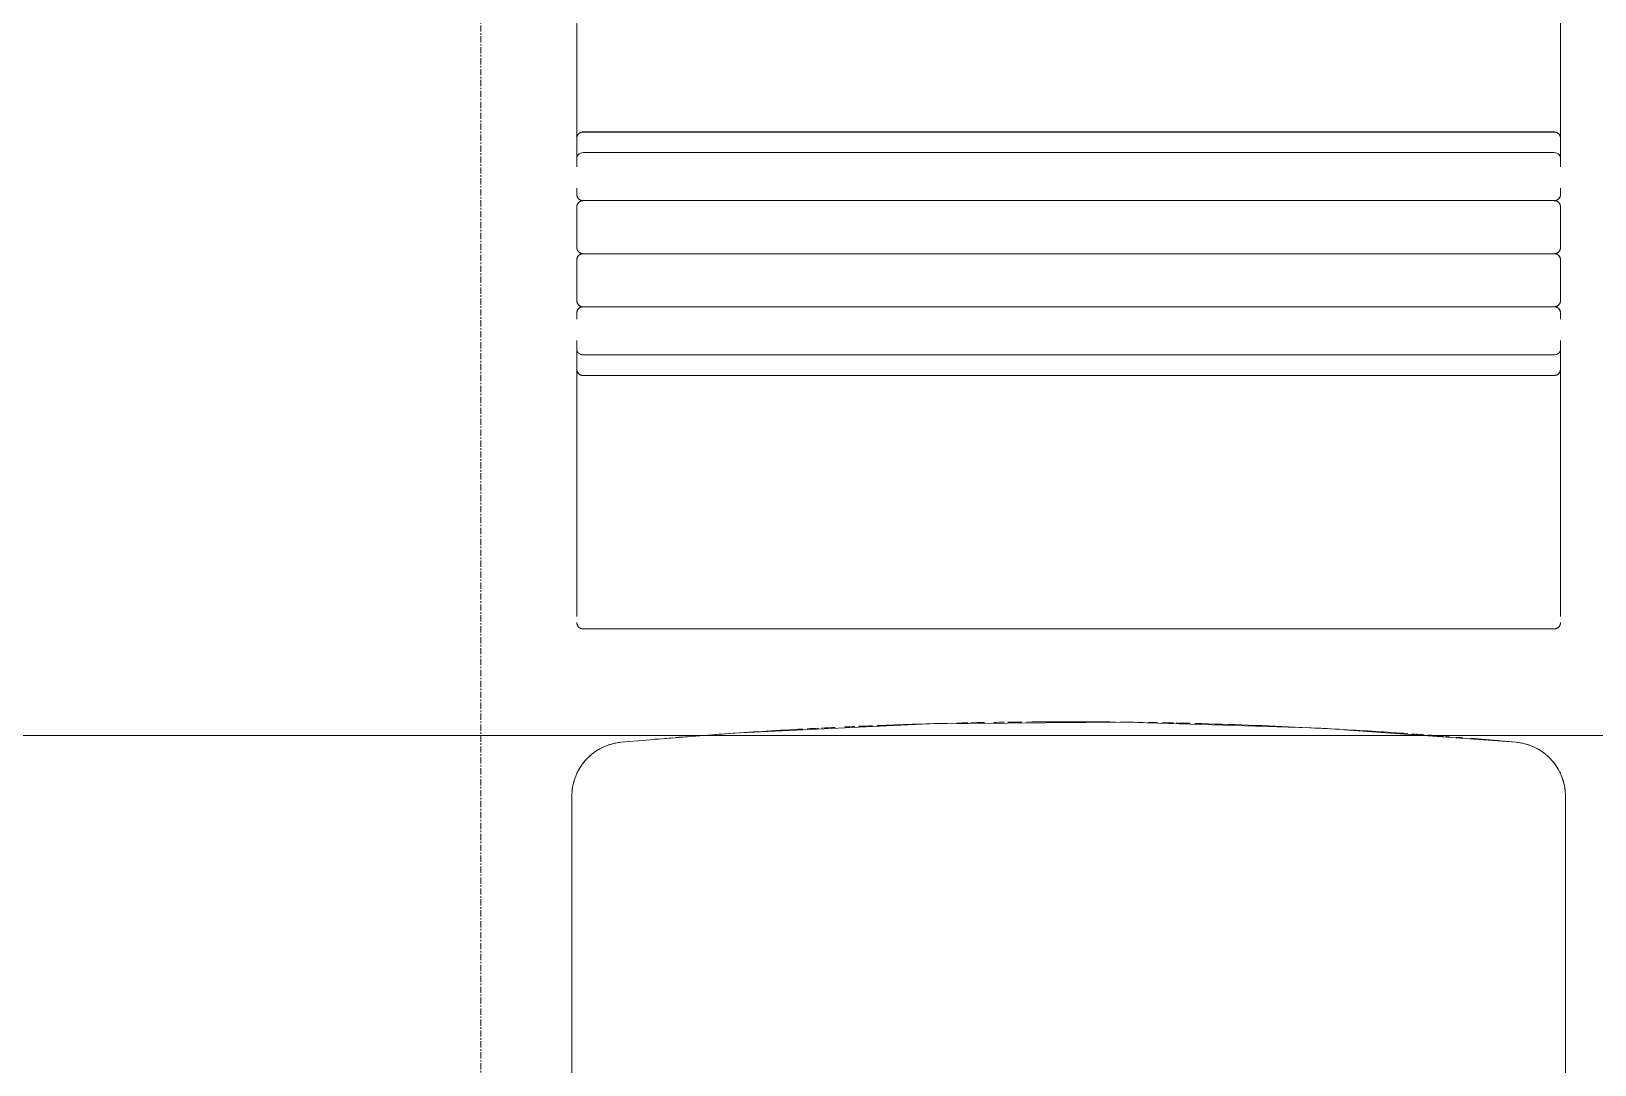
# Model space of a CAD drawing. Header units: inches. Extents: x 22 to 382261, y 22 to 371281.
# Drawn here: x 194403 to 197582, y 61838 to 63940 of the extents above; entities that cross this region are included whole.
import ezdxf

# ---------------------------------------------------------------- set-up
doc = ezdxf.new("R2010")
doc.units = ezdxf.units.IN
doc.header["$MEASUREMENT"] = 0
doc.linetypes.add('Grid Line 1_2_', pattern=[22.225, 12.7, -3.175, 3.175, -3.175])
for name, color, linetype, lineweight in [('G-ANNO-SYMB', 111, 'Continuous', 9), ('I-FURN', 30, 'Continuous', 9), ('S-GRID', 1, 'Continuous', 9)]:
    doc.layers.add(name, color=color, linetype=linetype, lineweight=lineweight)

# ---------------------------------------------------------------- blocks, each defined once
blk = doc.blocks.new('DGGFRG - DGGFRG-V13-02- FIRST FLOOR FURNITURE PLAN')
at = {"layer": 'I-FURN'}
for p, q in [((-1010, 296.5), (-1010, -296.5)), ((1010, -296.5), (1010, 296.5)), ((831.1, -413), (841.6, -412.1)), ((-801.2, -415.5), (-787.6, -416.6)), ((-774.4, -417.6), (-766.8, -418.2)), ((-703.6, -422.9), (-697.8, -423.3)), ((806.4, -415.1), (812.5, -414.6)), ((813.4, -414.5), (819.7, -414)), ((-151.9, -446.6), (-139.1, -446.8)), ((-1000, -662.2), (-1000, -1223.4)), ((987.3, -636.8), (-987.3, -636.8)), ((1000, -1223.4), (1000, -662.2)), ((987.3, -1152.3), (-987.3, -1152.3)), ((987.3, -1152.4), (-987.3, -1152.4)), ((-987.3, -1194.3), (987.3, -1194.3)), ((-1000, -1266.8), (-1000, -1273)), ((-1000, -1266.8), (-1000, -1273)), ((1000, -1273), (1000, -1266.8)), ((1000, -1273), (1000, -1266.8)), ((-1000, -1273), (-1000, -1279.4)), ((987.3, -1292.1), (-987.3, -1292.1)), ((1000, -1279.4), (1000, -1273)), ((-1000, -1304.8), (-1000, -1387.3)), ((1000, -1387.3), (1000, -1304.8)), ((-987.3, -1400), (987.3, -1400))]:
    blk.add_line(p, q, dxfattribs=at)
at = {"layer": 'I-FURN', "flags": 128}
for points in [[(-1010, -296.5), (-1009.9, -300.9), (-1009.6, -305.3), (-1009.2, -309.7), (-1008.6, -314.1), (-1007.8, -318.4), (-1006.8, -322.7), (-1005.7, -326.9), (-1004.4, -331.1), (-1002.9, -335.3), (-1001.3, -339.4), (-999.5, -343.4), (-997.6, -347.3), (-995.5, -351.2), (-993.2, -355), (-990.8, -358.7), (-988.2, -362.2), (-985.5, -365.7), (-982.7, -369.1), (-979.7, -372.3), (-976.6, -375.5), (-973.4, -378.5), (-970.1, -381.3), (-966.6, -384.1), (-963.1, -386.7), (-959.4, -389.1), (-955.7, -391.4), (-951.8, -393.6), (-947.9, -395.6), (-943.9, -397.4), (-939.9, -399.1), (-935.7, -400.6), (-931.5, -401.9), (-927.3, -403.1), (-923, -404.1), (-918.7, -404.9), (-914.3, -405.6), (-910.1, -406.1)], [(910.1, -406.1), (914.4, -405.6), (918.8, -404.9), (923.1, -404.1), (927.4, -403.1), (931.6, -401.9), (935.8, -400.6), (939.9, -399), (944, -397.4), (948, -395.5), (951.9, -393.5), (955.8, -391.4), (959.5, -389.1), (963.2, -386.6), (966.7, -384), (970.1, -381.3), (973.5, -378.4), (976.7, -375.4), (979.8, -372.3), (982.7, -369), (985.6, -365.7), (988.3, -362.2), (990.8, -358.6), (993.2, -354.9), (995.5, -351.1), (997.6, -347.3), (999.6, -343.3), (1001.3, -339.3), (1003, -335.2), (1004.4, -331.1), (1005.7, -326.9), (1006.9, -322.6), (1007.8, -318.3), (1008.6, -314), (1009.2, -309.6), (1009.7, -305.3), (1009.9, -300.9), (1010, -296.5)], [(-910.1, -406.1), (-512.7, -434.5), (-114.5, -447.1), (283.9, -443.7), (681.8, -424.4), (910.1, -406.1)], [(-1000, -649.5), (-1000, -649), (-1000, -648.5), (-999.9, -648), (-999.8, -647.5), (-999.7, -647), (-999.6, -646.5), (-999.5, -646), (-999.4, -645.5), (-999.2, -645), (-999, -644.6), (-998.8, -644.1), (-998.6, -643.7), (-998.3, -643.2), (-998.1, -642.8), (-997.8, -642.3), (-997.5, -641.9), (-997.2, -641.5), (-996.8, -641.1), (-996.5, -640.8), (-996.1, -640.4), (-995.8, -640.1), (-995.4, -639.7), (-995, -639.4), (-994.6, -639.1), (-994.2, -638.8), (-993.7, -638.6), (-993.3, -638.3), (-992.8, -638.1), (-992.4, -637.9), (-991.9, -637.7), (-991.4, -637.5), (-990.9, -637.4), (-990.5, -637.2), (-990, -637.1), (-989.5, -637), (-989, -636.9), (-988.5, -636.9), (-987.9, -636.8), (-987.4, -636.8), (-987.3, -636.8)], [(987.3, -636.8), (987.8, -636.8), (988.3, -636.9), (988.8, -636.9), (989.3, -637), (989.8, -637.1), (990.3, -637.2), (990.8, -637.3), (991.3, -637.5), (991.8, -637.6), (992.2, -637.8), (992.7, -638), (993.2, -638.3), (993.6, -638.5), (994, -638.8), (994.5, -639), (994.9, -639.3), (995.3, -639.6), (995.7, -640), (996, -640.3), (996.4, -640.7), (996.8, -641), (997.1, -641.4), (997.4, -641.8), (997.7, -642.2), (998, -642.7), (998.3, -643.1), (998.5, -643.5), (998.7, -644), (998.9, -644.4), (999.1, -644.9), (999.3, -645.4), (999.5, -645.9), (999.6, -646.4), (999.7, -646.9), (999.8, -647.4), (999.9, -647.9), (999.9, -648.4), (1000, -648.9), (1000, -649.4), (1000, -649.5)], [(-1000, -1165), (-1000, -1164.5), (-1000, -1164), (-999.9, -1163.5), (-999.8, -1162.9), (-999.7, -1162.4), (-999.6, -1162), (-999.5, -1161.5), (-999.4, -1161), (-999.2, -1160.5), (-999, -1160), (-998.8, -1159.6), (-998.6, -1159.1), (-998.3, -1158.7), (-998.1, -1158.2), (-997.8, -1157.8), (-997.5, -1157.4), (-997.2, -1157), (-996.8, -1156.6), (-996.5, -1156.2), (-996.1, -1155.9), (-995.8, -1155.5), (-995.4, -1155.2), (-995, -1154.9), (-994.6, -1154.6), (-994.2, -1154.3), (-993.7, -1154), (-993.3, -1153.8), (-992.8, -1153.5), (-992.4, -1153.3), (-991.9, -1153.1), (-991.4, -1153), (-990.9, -1152.8), (-990.5, -1152.7), (-990, -1152.6), (-989.5, -1152.5), (-989, -1152.4), (-988.5, -1152.3), (-987.9, -1152.3), (-987.4, -1152.3), (-987.3, -1152.3)], [(987.3, -1152.3), (987.8, -1152.3), (988.3, -1152.3), (988.8, -1152.4), (989.3, -1152.4), (989.8, -1152.5), (990.3, -1152.6), (990.8, -1152.8), (991.3, -1152.9), (991.8, -1153.1), (992.2, -1153.3), (992.7, -1153.5), (993.2, -1153.7), (993.6, -1154), (994, -1154.2), (994.5, -1154.5), (994.9, -1154.8), (995.3, -1155.1), (995.7, -1155.4), (996, -1155.8), (996.4, -1156.1), (996.8, -1156.5), (997.1, -1156.9), (997.4, -1157.3), (997.7, -1157.7), (998, -1158.1), (998.3, -1158.5), (998.5, -1159), (998.7, -1159.4), (998.9, -1159.9), (999.1, -1160.4), (999.3, -1160.8), (999.5, -1161.3), (999.6, -1161.8), (999.7, -1162.3), (999.8, -1162.8), (999.9, -1163.3), (999.9, -1163.8), (1000, -1164.3), (1000, -1164.8), (1000, -1165)], [(-996.4, -1288.2), (-996.8, -1287.8), (-997.1, -1287.4), (-997.4, -1287), (-997.7, -1286.6), (-998, -1286.2), (-998.3, -1285.8), (-998.5, -1285.3), (-998.7, -1284.9), (-998.9, -1284.4), (-999.1, -1284), (-999.3, -1283.5), (-999.5, -1283), (-999.6, -1282.5), (-999.7, -1282), (-999.8, -1281.5), (-999.9, -1281), (-999.9, -1280.5), (-1000, -1280), (-1000, -1279.5), (-1000, -1279.4)], [(-996.4, -1288.2), (-996.8, -1287.8), (-997.1, -1287.4), (-997.4, -1287), (-997.7, -1286.6), (-998, -1286.2), (-998.3, -1285.8), (-998.5, -1285.3), (-998.7, -1284.9), (-998.9, -1284.4), (-999.1, -1284), (-999.3, -1283.5), (-999.5, -1283), (-999.6, -1282.5), (-999.7, -1282), (-999.8, -1281.5), (-999.9, -1281), (-999.9, -1280.5), (-1000, -1280), (-1000, -1279.5), (-1000, -1279.4)], [(-987.3, -1292.1), (-987.8, -1292.1), (-988.3, -1292.1), (-988.8, -1292.1), (-989.3, -1292.2), (-989.8, -1292.3), (-990.3, -1292.4), (-990.8, -1292.5), (-991.3, -1292.7), (-991.8, -1292.9), (-992.2, -1293.1), (-992.7, -1293.3), (-993.2, -1293.5), (-993.6, -1293.7), (-994, -1294), (-994.5, -1294.3), (-994.9, -1294.6), (-995.3, -1294.9), (-995.7, -1295.2), (-996, -1295.5), (-996.4, -1295.9), (-996.8, -1296.3), (-997.1, -1296.7), (-997.4, -1297.1), (-997.7, -1297.5), (-998, -1297.9), (-998.3, -1298.3), (-998.5, -1298.8), (-998.7, -1299.2), (-998.9, -1299.7), (-999.1, -1300.1), (-999.3, -1300.6), (-999.5, -1301.1), (-999.6, -1301.6), (-999.7, -1302.1), (-999.8, -1302.6), (-999.9, -1303.1), (-999.9, -1303.6), (-1000, -1304.1), (-1000, -1304.6), (-1000, -1304.8)], [(-987.3, -1292.1), (-987.8, -1292), (-988.3, -1292), (-988.8, -1292), (-989.3, -1291.9), (-989.8, -1291.8), (-990.3, -1291.7), (-990.8, -1291.6), (-991.3, -1291.4), (-991.8, -1291.2), (-992.2, -1291), (-992.7, -1290.8), (-993.2, -1290.6), (-993.6, -1290.4), (-994, -1290.1)], [(-987.3, -1292.1), (-987.8, -1292), (-988.3, -1292), (-988.8, -1292), (-989.3, -1291.9), (-989.8, -1291.8), (-990.3, -1291.7), (-990.8, -1291.6), (-991.3, -1291.4), (-991.8, -1291.2), (-992.2, -1291), (-992.7, -1290.8), (-993.2, -1290.6), (-993.6, -1290.4), (-994, -1290.1)], [(1000, -1279.4), (1000, -1279.9), (1000, -1280.4), (999.9, -1280.9), (999.8, -1281.4), (999.7, -1281.9), (999.6, -1282.4), (999.5, -1282.9), (999.4, -1283.3), (999.2, -1283.8), (999, -1284.3), (998.8, -1284.8), (998.6, -1285.2), (998.3, -1285.7), (998.1, -1286.1), (997.8, -1286.5), (997.5, -1286.9), (997.2, -1287.3), (996.8, -1287.7), (996.5, -1288.1), (996.1, -1288.5), (995.8, -1288.8), (995.4, -1289.1), (995, -1289.5), (994.6, -1289.8), (994.2, -1290), (993.7, -1290.3), (993.3, -1290.6), (992.8, -1290.8), (992.4, -1291), (991.9, -1291.2), (991.4, -1291.4), (990.9, -1291.5), (990.5, -1291.7), (990, -1291.8), (989.5, -1291.9), (989, -1291.9), (988.5, -1292), (987.9, -1292), (987.4, -1292.1), (987.3, -1292.1)], [(1000, -1279.4), (1000, -1279.9), (1000, -1280.4), (999.9, -1280.9), (999.8, -1281.4), (999.7, -1281.9), (999.6, -1282.4), (999.5, -1282.9), (999.4, -1283.3), (999.2, -1283.8), (999, -1284.3), (998.8, -1284.8), (998.6, -1285.2), (998.3, -1285.7), (998.1, -1286.1), (997.8, -1286.5), (997.5, -1286.9), (997.2, -1287.3), (996.8, -1287.7), (996.5, -1288.1), (996.1, -1288.5), (995.8, -1288.8), (995.4, -1289.1), (995, -1289.5), (994.6, -1289.8), (994.2, -1290), (993.7, -1290.3), (993.3, -1290.6), (992.8, -1290.8), (992.4, -1291), (991.9, -1291.2), (991.4, -1291.4), (990.9, -1291.5), (990.5, -1291.7), (990, -1291.8), (989.5, -1291.9), (989, -1291.9), (988.5, -1292), (987.9, -1292), (987.4, -1292.1), (987.3, -1292.1)], [(1000, -1304.8), (1000, -1304.2), (1000, -1303.7), (999.9, -1303.2), (999.8, -1302.7), (999.7, -1302.2), (999.6, -1301.7), (999.5, -1301.2), (999.4, -1300.8), (999.2, -1300.3), (999, -1299.8), (998.8, -1299.3), (998.6, -1298.9), (998.3, -1298.4), (998.1, -1298), (997.8, -1297.6), (997.5, -1297.2), (997.2, -1296.8), (996.8, -1296.4), (996.5, -1296), (996.1, -1295.6), (995.8, -1295.3), (995.4, -1295), (995, -1294.6), (994.6, -1294.3), (994.2, -1294.1), (993.7, -1293.8), (993.3, -1293.5), (992.8, -1293.3), (992.4, -1293.1), (991.9, -1292.9), (991.4, -1292.7), (990.9, -1292.6), (990.5, -1292.4), (990, -1292.3), (989.5, -1292.2), (989, -1292.2), (988.5, -1292.1), (987.9, -1292.1), (987.4, -1292.1), (987.3, -1292.1)], [(-1000, -1387.3), (-1000, -1387.8), (-1000, -1388.3), (-999.9, -1388.8), (-999.8, -1389.3), (-999.7, -1389.8), (-999.6, -1390.3), (-999.5, -1390.8), (-999.4, -1391.3), (-999.2, -1391.8), (-999, -1392.2), (-998.8, -1392.7), (-998.6, -1393.2), (-998.3, -1393.6), (-998.1, -1394), (-997.8, -1394.5), (-997.5, -1394.9), (-997.2, -1395.3), (-996.8, -1395.7), (-996.5, -1396), (-996.1, -1396.4), (-995.8, -1396.8), (-995.4, -1397.1), (-995, -1397.4), (-994.6, -1397.7), (-994.2, -1398), (-993.7, -1398.3), (-993.3, -1398.5), (-992.8, -1398.7), (-992.4, -1398.9), (-991.9, -1399.1), (-991.4, -1399.3), (-990.9, -1399.5), (-990.5, -1399.6), (-990, -1399.7), (-989.5, -1399.8), (-989, -1399.9), (-988.5, -1399.9), (-987.9, -1400), (-987.4, -1400), (-987.3, -1400)], [(987.3, -1400), (987.8, -1400), (988.3, -1400), (988.8, -1399.9), (989.3, -1399.8), (989.8, -1399.7), (990.3, -1399.6), (990.8, -1399.5), (991.3, -1399.4), (991.8, -1399.2), (992.2, -1399), (992.7, -1398.8), (993.2, -1398.6), (993.6, -1398.3), (994, -1398.1), (994.5, -1397.8), (994.9, -1397.5), (995.3, -1397.2), (995.7, -1396.8), (996, -1396.5), (996.4, -1396.1), (996.8, -1395.8), (997.1, -1395.4), (997.4, -1395), (997.7, -1394.6), (998, -1394.2), (998.3, -1393.7), (998.5, -1393.3), (998.7, -1392.8), (998.9, -1392.4), (999.1, -1391.9), (999.3, -1391.4), (999.5, -1390.9), (999.6, -1390.5), (999.7, -1390), (999.8, -1389.5), (999.9, -1389), (999.9, -1388.5), (1000, -1387.9), (1000, -1387.4), (1000, -1387.3)]]:
    blk.add_lwpolyline(points, dxfattribs=at)
at = {"layer": 'I-FURN'}
for centre, radius, start, end in [((-900, -296.5), 110, 180, 185.7222), ((-900, -296.5), 110, 186.4386, 189.3827), ((900, -296.5), 110, 350.6173, 353.5614), ((900, -296.5), 110, 354.2778, 360), ((-900, -296.5), 110, 191.2296, 202.6354), ((-900, -296.5), 110, 203.6623, 206.4154), ((-900, -296.5), 110, 207.1625, 219.4666), ((900, -296.5), 110, 320.3902, 332.8375), ((900, -296.5), 110, 333.5846, 336.3377), ((900, -296.5), 110, 337.3646, 348.7704), ((-900, -296.5), 110, 225.1479, 237.5952), ((900, -296.5), 110, 302.4048, 314.7089), ((-900, -296.5), 110, 238.3423, 241.0953), ((-900, -296.5), 110, 242.1223, 253.528), ((-900, -296.5), 110, 255.3749, 258.319), ((-900, -296.5), 110, 259.0355, 264.7577), ((0, 9512.5), 9960.2, 264.75765, 265.10934), ((0, 9512.5), 9960.2, 265.11658, 265.29342), ((0, 9512.5), 9960.2, 274.85038, 275.24235), ((900, -296.5), 110, 275.2423, 280.9645), ((900, -296.5), 110, 281.681, 284.6251), ((900, -296.5), 110, 286.472, 297.8777), ((900, -296.5), 110, 298.9047, 301.6577), ((0, 9512.5), 9960.2, 265.61135, 265.79705), ((0, 9512.5), 9960.2, 265.83882, 265.94166), ((0, 9512.5), 9960.2, 266.03068, 266.77861), ((0, 9512.5), 9960.2, 266.83292, 267.21532), ((0, 9512.5), 9960.2, 267.26972, 268.52582), ((0, 9512.5), 9960.2, 268.58029, 268.74419), ((0, 9512.5), 9960.2, 271.41976, 272.23867), ((0, 9512.5), 9960.2, 272.29352, 272.45708), ((0, 9512.5), 9960.2, 272.50122, 272.62108), ((0, 9512.5), 9960.2, 272.73036, 272.89386), ((0, 9512.5), 9960.2, 272.92814, 273.05789), ((0, 9512.5), 9960.2, 273.11222, 273.95864), ((0, 9512.5), 9960.2, 274.01789, 274.16918), ((0, 9512.5), 9960.2, 274.26064, 274.38967), ((0, 9512.5), 9960.2, 274.45013, 274.59629), ((0, 9512.5), 9960.2, 268.775, 268.90787), ((0, 9512.5), 9960.2, 268.96258, 269.07177), ((0, 9512.5), 9960.2, 269.23544, 269.39937), ((0, 9512.5), 9960.2, 269.45393, 270.49143), ((0, 9512.5), 9960.2, 270.5461, 270.70983), ((0, 9512.5), 9960.2, 270.7539, 270.87369), ((0, 9512.5), 9960.2, 270.98293, 271.14662), ((0, 9512.5), 9960.2, 271.18095, 271.31051), ((-987.3, -1279.4), 12.7, 180, 270), ((-987.3, -1304.8), 12.7, 90, 180), ((987.3, -1279.4), 12.7, 270, 0), ((987.3, -1304.8), 12.7, 0, 90), ((-987.3, -1387.3), 12.7, 180, 270), ((987.3, -1387.3), 12.7, 270, 0)]:
    blk.add_arc(centre, radius, start, end, dxfattribs=at)
for centre, ratio, start_param, end_param in [((-987.3, -1165.1), 0.999792, 1.570796, 3.141593), ((987.3, -1165.1), 0.999662, 0, 1.570796)]:
    blk.add_ellipse(centre, major_axis=(12.7, 0), ratio=ratio, start_param=start_param, end_param=end_param, dxfattribs=at)
for points, knots in [([(-987.3, -1194.3), (-988.7, -1194.3), (-991.6, -1194.8), (-995.8, -1197), (-998.5, -1200.3), (-999.8, -1203.7), (-1000, -1205.5), (-1000, -1206.4)], [-1, -1, -1, -1, -0.785714, -0.571429, -0.285714, -0.142857, 0, 0, 0, 0]), ([(1000, -1206.4), (1000, -1205.5), (999.8, -1203.7), (998.8, -1201.1), (997.3, -1198.8), (994.6, -1196.2), (991.1, -1194.6), (988.3, -1194.3), (987.3, -1194.3)], [0, 0, 0, 0, 0.142857, 0.285714, 0.428571, 0.571429, 0.857143, 1, 1, 1, 1])]:
    blk.add_open_spline(points, degree=3, knots=knots, dxfattribs=at)
blk = doc.blocks.new('DGGFRG - DGGFRG-V14-02- FIRST FLOOR FURNITURE PLAN')
at = {"layer": 'I-FURN'}
for p, q in [((987.3, 1400), (-987.3, 1400)), ((-1000, 1387.3), (-1000, 1304.7)), ((1000, 1304.7), (1000, 1387.3)), ((-1000, 1279.3), (-1000, 1273)), ((-1000, 1273), (-1000, 1266.8)), ((-1000, 1273), (-1000, 1266.8)), ((-987.3, 1292), (987.3, 1292)), ((1000, 1273), (1000, 1279.3)), ((1000, 1266.8), (1000, 1273)), ((1000, 1266.8), (1000, 1273)), ((-1000, 1223.4), (-1000, 662.2)), ((1000, 662.2), (1000, 1223.4)), ((987.3, 1194.3), (-987.3, 1194.3)), ((-987.3, 1152.4), (987.3, 1152.4)), ((-987.3, 1152.3), (987.3, 1152.3))]:
    blk.add_line(p, q, dxfattribs=at)
at = {"layer": 'I-FURN', "flags": 128}
for points in [[(-987.3, 1400), (-987.8, 1400), (-988.3, 1400), (-988.8, 1399.9), (-989.3, 1399.8), (-989.8, 1399.7), (-990.3, 1399.6), (-990.8, 1399.5), (-991.3, 1399.4), (-991.8, 1399.2), (-992.2, 1399), (-992.7, 1398.8), (-993.2, 1398.6), (-993.6, 1398.3), (-994, 1398.1), (-994.5, 1397.8), (-994.9, 1397.5), (-995.3, 1397.2), (-995.7, 1396.8), (-996, 1396.5), (-996.4, 1396.1), (-996.8, 1395.8), (-997.1, 1395.4), (-997.4, 1395), (-997.7, 1394.6), (-998, 1394.2), (-998.3, 1393.7), (-998.5, 1393.3), (-998.7, 1392.8), (-998.9, 1392.4), (-999.1, 1391.9), (-999.3, 1391.4), (-999.5, 1390.9), (-999.6, 1390.5), (-999.7, 1390), (-999.8, 1389.5), (-999.9, 1389), (-999.9, 1388.5), (-1000, 1387.9), (-1000, 1387.4), (-1000, 1387.3)], [(1000, 1387.3), (1000, 1387.8), (1000, 1388.3), (999.9, 1388.8), (999.8, 1389.3), (999.7, 1389.8), (999.6, 1390.3), (999.5, 1390.8), (999.4, 1391.3), (999.2, 1391.8), (999, 1392.2), (998.8, 1392.7), (998.6, 1393.2), (998.3, 1393.6), (998.1, 1394), (997.8, 1394.5), (997.5, 1394.9), (997.2, 1395.3), (996.8, 1395.7), (996.5, 1396), (996.1, 1396.4), (995.8, 1396.8), (995.4, 1397.1), (995, 1397.4), (994.6, 1397.7), (994.2, 1398), (993.7, 1398.3), (993.3, 1398.5), (992.8, 1398.7), (992.4, 1398.9), (991.9, 1399.1), (991.4, 1399.3), (990.9, 1399.5), (990.5, 1399.6), (990, 1399.7), (989.5, 1399.8), (989, 1399.9), (988.5, 1399.9), (987.9, 1400), (987.4, 1400), (987.3, 1400)], [(-1000, 1304.7), (-1000, 1304.2), (-1000, 1303.7), (-999.9, 1303.2), (-999.8, 1302.7), (-999.7, 1302.2), (-999.6, 1301.7), (-999.5, 1301.2), (-999.4, 1300.8), (-999.2, 1300.3), (-999, 1299.8), (-998.8, 1299.3), (-998.6, 1298.9), (-998.3, 1298.4), (-998.1, 1298), (-997.8, 1297.6), (-997.5, 1297.2), (-997.2, 1296.8), (-996.8, 1296.4), (-996.5, 1296), (-996.1, 1295.6), (-995.8, 1295.3), (-995.4, 1295), (-995, 1294.6), (-994.6, 1294.3), (-994.2, 1294.1), (-993.7, 1293.8), (-993.3, 1293.5), (-992.8, 1293.3), (-992.4, 1293.1), (-991.9, 1292.9), (-991.4, 1292.7), (-990.9, 1292.6), (-990.5, 1292.4), (-990, 1292.3), (-989.5, 1292.2), (-989, 1292.2), (-988.5, 1292.1), (-987.9, 1292.1), (-987.4, 1292), (-987.3, 1292)], [(987.3, 1292), (987.8, 1292.1), (988.3, 1292.1), (988.8, 1292.1), (989.3, 1292.2), (989.8, 1292.3), (990.3, 1292.4), (990.8, 1292.5), (991.3, 1292.7), (991.8, 1292.9), (992.2, 1293.1), (992.7, 1293.3), (993.2, 1293.5), (993.6, 1293.7), (994, 1294), (994.5, 1294.3), (994.9, 1294.6), (995.3, 1294.9), (995.7, 1295.2), (996, 1295.5), (996.4, 1295.9), (996.8, 1296.3), (997.1, 1296.7), (997.4, 1297.1), (997.7, 1297.5), (998, 1297.9), (998.3, 1298.3), (998.5, 1298.8), (998.7, 1299.2), (998.9, 1299.7), (999.1, 1300.1), (999.3, 1300.6), (999.5, 1301.1), (999.6, 1301.6), (999.7, 1302.1), (999.8, 1302.6), (999.9, 1303.1), (999.9, 1303.6), (1000, 1304.1), (1000, 1304.6), (1000, 1304.7)], [(-1000, 1279.3), (-1000, 1279.9), (-1000, 1280.4), (-999.9, 1280.9), (-999.8, 1281.4), (-999.7, 1281.9), (-999.6, 1282.4), (-999.5, 1282.9), (-999.4, 1283.3), (-999.2, 1283.8), (-999, 1284.3), (-998.8, 1284.8), (-998.6, 1285.2), (-998.3, 1285.7), (-998.1, 1286.1), (-997.8, 1286.5), (-997.5, 1286.9), (-997.2, 1287.3), (-996.8, 1287.7), (-996.5, 1288.1)], [(-1000, 1279.3), (-1000, 1279.9), (-1000, 1280.4), (-999.9, 1280.9), (-999.8, 1281.4), (-999.7, 1281.9), (-999.6, 1282.4), (-999.5, 1282.9), (-999.4, 1283.3), (-999.2, 1283.8), (-999, 1284.3), (-998.8, 1284.8), (-998.6, 1285.2), (-998.3, 1285.7), (-998.1, 1286.1), (-997.8, 1286.5), (-997.5, 1286.9), (-997.2, 1287.3), (-996.8, 1287.7), (-996.5, 1288.1)], [(-993.7, 1290.3), (-993.3, 1290.6), (-992.8, 1290.8), (-992.4, 1291), (-991.9, 1291.2), (-991.4, 1291.4), (-990.9, 1291.5), (-990.5, 1291.7), (-990, 1291.8), (-989.5, 1291.9), (-989, 1291.9), (-988.5, 1292), (-987.9, 1292), (-987.4, 1292), (-987.3, 1292)], [(-993.7, 1290.3), (-993.3, 1290.6), (-992.8, 1290.8), (-992.4, 1291), (-991.9, 1291.2), (-991.4, 1291.4), (-990.9, 1291.5), (-990.5, 1291.7), (-990, 1291.8), (-989.5, 1291.9), (-989, 1291.9), (-988.5, 1292), (-987.9, 1292), (-987.4, 1292), (-987.3, 1292)], [(987.3, 1292), (987.8, 1292), (988.3, 1292), (988.8, 1292), (989.3, 1291.9), (989.8, 1291.8), (990.3, 1291.7), (990.8, 1291.6), (991.3, 1291.4), (991.8, 1291.2), (992.2, 1291), (992.7, 1290.8), (993.2, 1290.6), (993.6, 1290.4), (994, 1290.1), (994.5, 1289.8), (994.9, 1289.5), (995.3, 1289.2), (995.7, 1288.9), (996, 1288.6), (996.4, 1288.2), (996.8, 1287.8), (997.1, 1287.4), (997.4, 1287), (997.7, 1286.6), (998, 1286.2), (998.3, 1285.8), (998.5, 1285.3), (998.7, 1284.9), (998.9, 1284.4), (999.1, 1284), (999.3, 1283.5), (999.5, 1283), (999.6, 1282.5), (999.7, 1282), (999.8, 1281.5), (999.9, 1281), (999.9, 1280.5), (1000, 1280), (1000, 1279.5), (1000, 1279.3)], [(987.3, 1292), (987.8, 1292), (988.3, 1292), (988.8, 1292), (989.3, 1291.9), (989.8, 1291.8), (990.3, 1291.7), (990.8, 1291.6), (991.3, 1291.4), (991.8, 1291.2), (992.2, 1291), (992.7, 1290.8), (993.2, 1290.6), (993.6, 1290.4), (994, 1290.1), (994.5, 1289.8), (994.9, 1289.5), (995.3, 1289.2), (995.7, 1288.9), (996, 1288.6), (996.4, 1288.2), (996.8, 1287.8), (997.1, 1287.4), (997.4, 1287), (997.7, 1286.6), (998, 1286.2), (998.3, 1285.8), (998.5, 1285.3), (998.7, 1284.9), (998.9, 1284.4), (999.1, 1284), (999.3, 1283.5), (999.5, 1283), (999.6, 1282.5), (999.7, 1282), (999.8, 1281.5), (999.9, 1281), (999.9, 1280.5), (1000, 1280), (1000, 1279.5), (1000, 1279.3)], [(-987.3, 1152.3), (-987.8, 1152.3), (-988.3, 1152.3), (-988.8, 1152.4), (-989.3, 1152.4), (-989.8, 1152.5), (-990.3, 1152.6), (-990.8, 1152.8), (-991.3, 1152.9), (-991.8, 1153.1), (-992.2, 1153.3), (-992.7, 1153.5), (-993.2, 1153.7), (-993.6, 1154), (-994, 1154.2), (-994.5, 1154.5), (-994.9, 1154.8), (-995.3, 1155.1), (-995.7, 1155.4), (-996, 1155.8), (-996.4, 1156.1), (-996.8, 1156.5), (-997.1, 1156.9), (-997.4, 1157.3), (-997.7, 1157.7), (-998, 1158.1), (-998.3, 1158.5), (-998.5, 1159), (-998.7, 1159.4), (-998.9, 1159.9), (-999.1, 1160.4), (-999.3, 1160.8), (-999.5, 1161.3), (-999.6, 1161.8), (-999.7, 1162.3), (-999.8, 1162.8), (-999.9, 1163.3), (-999.9, 1163.8), (-1000, 1164.3), (-1000, 1164.8), (-1000, 1165)], [(1000, 1165), (1000, 1164.5), (1000, 1164), (999.9, 1163.5), (999.8, 1162.9), (999.7, 1162.4), (999.6, 1162), (999.5, 1161.5), (999.4, 1161), (999.2, 1160.5), (999, 1160), (998.8, 1159.6), (998.6, 1159.1), (998.3, 1158.7), (998.1, 1158.2), (997.8, 1157.8), (997.5, 1157.4), (997.2, 1157), (996.8, 1156.6), (996.5, 1156.2), (996.1, 1155.9), (995.8, 1155.5), (995.4, 1155.2), (995, 1154.9), (994.6, 1154.6), (994.2, 1154.3), (993.7, 1154), (993.3, 1153.8), (992.8, 1153.5), (992.4, 1153.3), (991.9, 1153.1), (991.4, 1153), (990.9, 1152.8), (990.5, 1152.7), (990, 1152.6), (989.5, 1152.5), (989, 1152.4), (988.5, 1152.3), (987.9, 1152.3), (987.4, 1152.3), (987.3, 1152.3)]]:
    blk.add_lwpolyline(points, dxfattribs=at)
at = {"layer": 'I-FURN'}
for centre, start, end in [((-987.3, 1387.3), 90, 180), ((987.3, 1387.3), 0, 90), ((-987.3, 1304.7), 180, 270), ((987.3, 1304.7), 270, 360), ((-987.3, 1279.3), 90, 180), ((987.3, 1279.3), 0, 90)]:
    blk.add_arc(centre, 12.7, start, end, dxfattribs=at)
for centre, major_axis, ratio, start_param, end_param in [((-987.3, 1165.1), (-12.7, 0), 0.999792, 0, 1.570796), ((987.3, 1165.1), (12.7, 0), 0.999662, 4.712389, 6.283185)]:
    blk.add_ellipse(centre, major_axis=major_axis, ratio=ratio, start_param=start_param, end_param=end_param, dxfattribs=at)
for points, knots in [([(-1000, 1206.4), (-1000, 1205.1), (-999.5, 1202.4), (-997.2, 1198.3), (-993, 1195.1), (-989.2, 1194.3), (-987.3, 1194.3)], [-1, -1, -1, -1, -0.785714, -0.571429, -0.285714, 0, 0, 0, 0]), ([(987.3, 1194.3), (989.2, 1194.3), (993, 1195.1), (997.2, 1198.3), (999.5, 1202.4), (1000, 1205.1), (1000, 1206.4)], [0, 0, 0, 0, 0.285714, 0.571429, 0.785714, 1, 1, 1, 1])]:
    blk.add_open_spline(points, degree=3, knots=knots, dxfattribs=at)

msp = doc.modelspace()

# ---------------------------------------------------------------- linework, layer by layer
at = {"layer": 'G-ANNO-SYMB'}
msp.add_line((166138, 62507.6), (203137.2, 62507.6), dxfattribs=at)
at = {"layer": 'S-GRID', "linetype": 'Grid Line 1_2_'}
msp.add_line((195317.4, 49071), (195317.4, 73485.1), dxfattribs=at)

# ---------------------------------------------------------------- block references
at = {"layer": 'I-FURN', "rotation": 180}
for name, p in [('DGGFRG - DGGFRG-V14-02- FIRST FLOOR FURNITURE PLAN', (196512.4, 64887.6)), ('DGGFRG - DGGFRG-V13-02- FIRST FLOOR FURNITURE PLAN', (196512.4, 62087.6))]:
    msp.add_blockref(name, p, dxfattribs=at)

doc.saveas('drawing.dxf')
